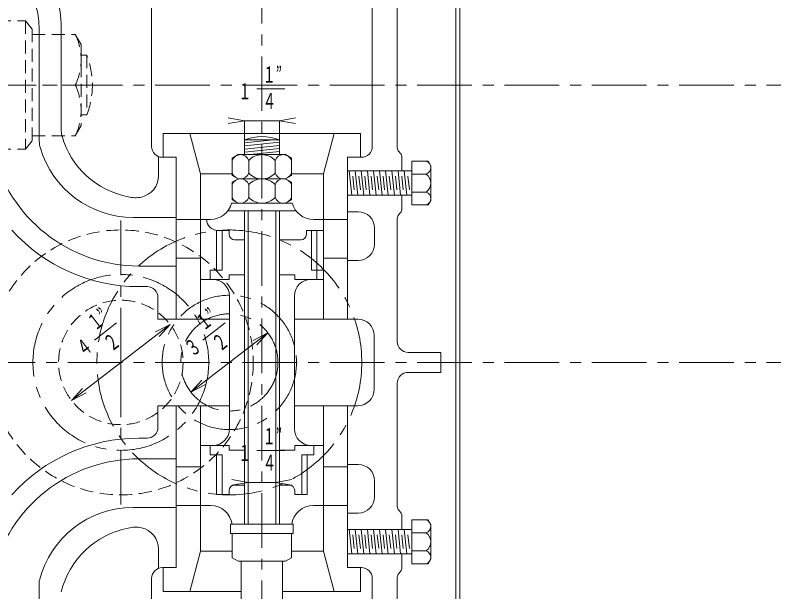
# Model space of a CAD drawing. Units: millimetres, scale not verified. Extents: x -5945 to 5945, y -4205 to 4205.
# Drawn here: x -492 to 203, y 2057 to 2585 of the extents above; entities that cross this region are included whole.
import ezdxf
from ezdxf.enums import TextEntityAlignment as Align

# ---------------------------------------------------------------- set-up
doc = ezdxf.new("R2010")
doc.units = ezdxf.units.MM
doc.header["$LTSCALE"] = 10
doc.linetypes.add('CHAIN1', pattern=[8, 5, -1, 1, -1])
doc.linetypes.add('DASHED1', pattern=[1.8, 1.2, -0.6])
for name, color, linetype, lineweight in [('0-0_0', 3, 'Continuous', 18), ('0-1_芯', 4, 'CHAIN1', 18), ('0-2_寸法', 2, 'Continuous', 18)]:
    doc.layers.add(name, color=color, linetype=linetype, lineweight=lineweight)
doc.styles.add('ＭＳ ゴシック', font='')
doc.styles.get('ＭＳ ゴシック').set_extended_font_data('MS Gothic')

msp = doc.modelspace()

# ---------------------------------------------------------------- linework, layer by layer
at = {"layer": '0-0_0'}
for p, q in [((-88.49, 2669.71), (-88.49, 2267.06)), ((-84.79, 2669.71), (-84.79, 2267.06)), ((-367.2, 2639.09), (-367.2, 2464.88)), ((-165.01, 2639.09), (-165.01, 2464.88)), ((-142.07, 2463.53), (-142.07, 2633.17)), ((-470.02, 2572.36), (-470.02, 2469.69)), ((-450.03, 2574.44), (-450.03, 2481.64)), ((-356.44, 2476.66), (-175.77, 2476.66)), ((-356.44, 2454.88), (-356.44, 2476.66)), ((-175.77, 2454.88), (-175.77, 2476.66)), ((-255.37, 2470.95), (-282.1, 2468.11)), ((-250.1, 2470.95), (-282.1, 2470.95)), ((-282.1, 2457.31), (-282.1, 2470.95)), ((-250.1, 2468.67), (-282.1, 2465.27)), ((-250.1, 2457.31), (-250.1, 2470.95)), ((-250.1, 2465.83), (-282.1, 2462.43)), ((-250.1, 2462.99), (-282.1, 2459.59)), ((-250.1, 2460.15), (-276.84, 2457.31)), ((-139.18, 2458.36), (-140.82, 2460.23)), ((-360.9, 2455.59), (-360.9, 2437.93)), ((-293.27, 2454.2), (-287.87, 2457.31)), ((-293.27, 2438.23), (-293.27, 2454.2)), ((-244.34, 2457.31), (-287.87, 2457.31)), ((-238.94, 2454.2), (-244.34, 2457.31)), ((-238.94, 2438.23), (-238.94, 2454.2)), ((-175.01, 2454.88), (-187.67, 2454.88)), ((-187.67, 2454.88), (-187.67, 2306.68)), ((-137.93, 2442.44), (-137.93, 2455.05)), ((-278.16, 2440.34), (-278.16, 2452.08)), ((-254.05, 2440.34), (-254.05, 2452.08)), ((-128.64, 2451.41), (-113.93, 2451.41)), ((-128.64, 2411.21), (-128.64, 2451.41)), ((-111.49, 2447.18), (-113.93, 2451.41)), ((-111.49, 2415.44), (-111.49, 2447.18)), ((-322.47, 2439.74), (-322.47, 2306.68)), ((-209.74, 2439.74), (-209.74, 2306.68)), ((-187.67, 2442.44), (-128.64, 2442.44)), ((-183.88, 2420.18), (-186.25, 2442.44)), ((-178.21, 2420.18), (-180.57, 2442.44)), ((-172.83, 2420.18), (-175.19, 2442.44)), ((-167.15, 2420.18), (-169.51, 2442.44)), ((-161.47, 2420.18), (-163.83, 2442.44)), ((-156.09, 2420.18), (-158.45, 2442.44)), ((-150.41, 2420.18), (-152.77, 2442.44)), ((-144.73, 2420.18), (-147.09, 2442.44)), ((-139.05, 2420.18), (-141.42, 2442.44)), ((-133.37, 2420.18), (-135.74, 2442.44)), ((-128.64, 2439.59), (-115.5, 2439.59)), ((-293.27, 2438.23), (-287.87, 2435.11)), ((-244.34, 2435.11), (-287.87, 2435.11)), ((-238.94, 2432), (-244.34, 2435.11)), ((-181.56, 2425.05), (-182.89, 2437.57)), ((-175.88, 2425.05), (-177.21, 2437.57)), ((-170.5, 2425.05), (-171.83, 2437.57)), ((-164.82, 2425.05), (-166.15, 2437.57)), ((-159.15, 2425.05), (-160.48, 2437.57)), ((-153.76, 2425.05), (-155.09, 2437.57)), ((-148.09, 2425.05), (-149.42, 2437.57)), ((-142.41, 2425.05), (-143.74, 2437.57)), ((-136.73, 2425.05), (-138.06, 2437.57)), ((-131.05, 2425.05), (-132.38, 2437.57)), ((-278.16, 2418.14), (-278.16, 2429.88)), ((-254.05, 2418.14), (-254.05, 2429.88)), ((-238.94, 2416.03), (-238.94, 2432)), ((-187.67, 2420.18), (-128.64, 2420.18)), ((-137.93, 2420.18), (-137.93, 2407.56)), ((-128.64, 2423.02), (-115.5, 2423.02)), ((-238.3, 2412.91), (-293.91, 2412.91)), ((-293.27, 2416.03), (-287.87, 2412.91)), ((-244.34, 2412.91), (-287.87, 2412.91)), ((-111.49, 2415.44), (-113.93, 2411.21)), ((-234.91, 2405.88), (-297.3, 2405.88)), ((-282.1, 2118.85), (-282.1, 2405.88)), ((-278.75, 2118.85), (-278.75, 2405.88)), ((-253.45, 2118.85), (-253.45, 2405.88)), ((-250.1, 2118.85), (-250.1, 2405.88)), ((-187.67, 2405.01), (-177.9, 2405.01)), ((-128.64, 2411.21), (-113.93, 2411.21)), ((-344.54, 2399.88), (-384.15, 2399.88)), ((-344.54, 2397.92), (-313.27, 2397.92)), ((-316.64, 2397.89), (-316.64, 2397.92)), ((-187.67, 2397.92), (-218.94, 2397.92)), ((-142.07, 2286.13), (-142.07, 2399.09)), ((-139.18, 2404.26), (-140.82, 2402.39)), ((-307.62, 2387.89), (-307.62, 2351.65)), ((-302.63, 2387.89), (-302.63, 2351.65)), ((-220.72, 2387.89), (-220.72, 2351.65)), ((-215.73, 2387.89), (-215.73, 2342.98)), ((-162.9, 2390.01), (-162.9, 2375.46)), ((-282.1, 2379.31), (-291.14, 2379.31)), ((-250.1, 2379.31), (-230.33, 2379.31)), ((-344.54, 2362.57), (-322.47, 2362.57)), ((-187.67, 2362.57), (-209.74, 2362.57)), ((-187.67, 2360.46), (-177.9, 2360.46)), ((-344.54, 2355.33), (-378.78, 2355.33)), ((-209.74, 2351.65), (-220.72, 2351.65)), ((-296.14, 2342.98), (-322.47, 2342.98)), ((-282.1, 2347.33), (-296.14, 2347.33)), ((-296.14, 2342.98), (-296.14, 2347.33)), ((-250.1, 2347.33), (-236.07, 2347.33)), ((-236.07, 2342.98), (-236.07, 2347.33)), ((-236.07, 2342.98), (-209.74, 2342.98)), ((-371.33, 2336.43), (-378.78, 2336.43)), ((-295.93, 2327.98), (-295.93, 2206.13)), ((-236.28, 2327.98), (-236.28, 2206.13)), ((-236.28, 2306.68), (-178.29, 2306.68)), ((-163.29, 2291.68), (-163.29, 2242.43)), ((-102.18, 2276.13), (-132.07, 2276.13)), ((-102.18, 2257.98), (-102.18, 2276.13)), ((-88.49, 1894.08), (-88.49, 2267.06)), ((-84.79, 1894.08), (-84.79, 2267.06)), ((-102.18, 2257.98), (-132.07, 2257.98)), ((-142.07, 2135.02), (-142.07, 2247.98)), ((-322.47, 2094.38), (-322.47, 2227.43)), ((-178.29, 2227.43), (-236.28, 2227.43)), ((-209.74, 2094.38), (-209.74, 2227.43)), ((-371.33, 2197.68), (-378.78, 2197.68)), ((-296.14, 2191.13), (-322.47, 2191.13)), ((-296.14, 2191.13), (-296.14, 2186.78)), ((-236.07, 2191.13), (-236.07, 2186.78)), ((-236.07, 2191.13), (-209.74, 2191.13)), ((-302.63, 2146.22), (-302.63, 2182.46)), ((-282.1, 2186.78), (-296.14, 2186.78)), ((-250.1, 2186.78), (-236.07, 2186.78)), ((-229.58, 2146.22), (-229.58, 2182.46)), ((-344.54, 2178.78), (-378.78, 2178.78)), ((-344.54, 2171.54), (-322.47, 2171.54)), ((-187.67, 2171.54), (-209.74, 2171.54)), ((-187.67, 2173.65), (-177.9, 2173.65)), ((-282.1, 2154.8), (-291.14, 2154.8)), ((-250.1, 2154.8), (-241.07, 2154.8)), ((-162.9, 2144.1), (-162.9, 2158.65)), ((-344.54, 2134.23), (-384.15, 2134.23)), ((-344.54, 2136.2), (-313.27, 2136.2)), ((-316.64, 2136.22), (-316.64, 2136.2)), ((-187.67, 2136.2), (-218.94, 2136.2)), ((-215.57, 2136.22), (-215.57, 2136.2)), ((-187.67, 2129.1), (-177.9, 2129.1)), ((-139.18, 2129.85), (-140.82, 2131.72)), ((-137.93, 2113.93), (-137.93, 2126.55)), ((-128.64, 2122.9), (-113.93, 2122.9)), ((-128.64, 2122.9), (-128.64, 2082.7)), ((-111.49, 2118.67), (-113.93, 2122.9)), ((-237.49, 2118.85), (-294.72, 2118.85)), ((-237.49, 2110.52), (-237.49, 2118.85)), ((-187.67, 2113.93), (-128.64, 2113.93)), ((-183.88, 2091.67), (-186.25, 2113.93)), ((-178.21, 2091.67), (-180.57, 2113.93)), ((-172.83, 2091.67), (-175.19, 2113.93)), ((-167.15, 2091.67), (-169.51, 2113.93)), ((-161.47, 2091.67), (-163.83, 2113.93)), ((-156.09, 2091.67), (-158.45, 2113.93)), ((-150.41, 2091.67), (-152.77, 2113.93)), ((-144.73, 2091.67), (-147.09, 2113.93)), ((-139.05, 2091.67), (-141.42, 2113.93)), ((-133.37, 2091.67), (-135.74, 2113.93)), ((-111.49, 2118.67), (-111.49, 2086.93)), ((-293.27, 2088.22), (-293.27, 2110.52)), ((-238.94, 2088.22), (-238.94, 2110.52)), ((-181.56, 2096.54), (-182.89, 2109.06)), ((-175.88, 2096.54), (-177.21, 2109.06)), ((-170.5, 2096.54), (-171.83, 2109.06)), ((-164.82, 2096.54), (-166.15, 2109.06)), ((-159.15, 2096.54), (-160.48, 2109.06)), ((-153.76, 2096.54), (-155.09, 2109.06)), ((-148.09, 2096.54), (-149.42, 2109.06)), ((-142.41, 2096.54), (-143.74, 2109.06)), ((-136.73, 2096.54), (-138.06, 2109.06)), ((-131.05, 2096.54), (-132.38, 2109.06)), ((-128.64, 2111.09), (-115.5, 2111.09)), ((-360.9, 2078.53), (-360.9, 2096.19)), ((-128.64, 2094.52), (-115.5, 2094.52)), ((-293.27, 2088.22), (-287.87, 2085.1)), ((-285.1, 1719.55), (-285.1, 2085.1)), ((-247.1, 1724.15), (-247.1, 2085.1)), ((-187.67, 2091.67), (-128.64, 2091.67)), ((-137.93, 2091.67), (-137.93, 2079.06)), ((-111.49, 2086.93), (-113.93, 2082.7)), ((-356.44, 2079.23), (-356.44, 2057.45)), ((-175.77, 2079.23), (-175.77, 2057.45)), ((-128.64, 2082.7), (-113.93, 2082.7)), ((-139.18, 2075.75), (-140.82, 2073.89)), ((-470.02, 1959.67), (-470.02, 2066.34)), ((-367.2, 1927.85), (-367.2, 2069.23)), ((-165.01, 1927.85), (-165.01, 2069.23)), ((-142.07, 1927.85), (-142.07, 2070.58)), ((-356.44, 2057.45), (-285.1, 2057.45)), ((-175.77, 2057.45), (-247.1, 2057.45))]:
    msp.add_line(p, q, dxfattribs=at)
at = {"layer": '0-0_0', "color": 1, "linetype": 'DASHED1'}
for p, q in [((-508.07, 2579.92), (-482.59, 2579.92)), ((-482.59, 2579.92), (-482.59, 2462.19)), ((-482.59, 2579.92), (-476.52, 2572.21)), ((-476.52, 2572.21), (-476.52, 2469.91)), ((-476.52, 2567.45), (-437.02, 2567.45)), ((-437.02, 2567.45), (-431.7, 2558.23)), ((-431.7, 2558.23), (-431.7, 2483.88)), ((-431.7, 2548.38), (-426.43, 2548.38)), ((-426.43, 2548.38), (-426.43, 2493.73)), ((-437.02, 2521.06), (-476.52, 2521.06)), ((-431.7, 2493.73), (-426.43, 2493.73)), ((-437.02, 2474.67), (-431.7, 2483.88)), ((-476.52, 2474.67), (-437.02, 2474.67)), ((-482.59, 2462.19), (-476.52, 2469.91)), ((-508.07, 2462.19), (-482.59, 2462.19))]:
    msp.add_line(p, q, dxfattribs=at)
at = {"layer": '0-0_0'}
for points in [[(-332.17, 2476.66), (-322.47, 2439.74), (-293.27, 2439.74)], [(-200.03, 2476.66), (-209.74, 2439.74), (-238.94, 2439.74)], [(-357.2, 2454.88), (-344.54, 2454.88), (-344.54, 2306.68)], [(-293.27, 2416.03), (-293.27, 2432), (-287.87, 2435.11)], [(-238.94, 2438.23), (-244.34, 2435.11), (-287.87, 2435.11)], [(-238.94, 2416.03), (-244.34, 2412.91), (-287.87, 2412.91)], [(-296.14, 2384.31), (-296.14, 2387.89), (-306.64, 2387.89)], [(-225.33, 2384.31), (-225.33, 2387.89), (-209.74, 2387.89)], [(-313.61, 2342.98), (-313.61, 2351.65), (-302.63, 2351.65)], [(-361.33, 2326.43), (-361.33, 2306.68), (-295.93, 2306.68)], [(-361.33, 2207.68), (-361.33, 2227.43), (-295.93, 2227.43)], [(-357.2, 2079.23), (-344.54, 2079.23), (-344.54, 2227.43)], [(-175.01, 2079.23), (-187.67, 2079.23), (-187.67, 2227.43)], [(-313.61, 2191.13), (-313.61, 2182.46), (-302.63, 2182.46)], [(-218.6, 2191.13), (-218.6, 2182.46), (-229.58, 2182.46)], [(-296.14, 2149.8), (-296.14, 2146.22), (-307.62, 2146.22), (-307.62, 2182.46)], [(-236.07, 2149.8), (-236.07, 2146.22), (-224.59, 2146.22), (-224.59, 2182.46)], [(-237.49, 2110.52), (-294.72, 2110.52), (-294.72, 2118.85)], [(-332.17, 2057.45), (-322.47, 2094.38), (-293.27, 2094.38)], [(-200.03, 2057.45), (-209.74, 2094.38), (-238.94, 2094.38)], [(-238.94, 2088.22), (-244.34, 2085.1), (-287.87, 2085.1)]]:
    msp.add_lwpolyline(points, dxfattribs=at)
at = {"layer": '0-0_0', "color": 1, "linetype": 'DASHED1'}
for radius in [121.28, 57]:
    msp.add_circle((-395.32, 2267.06), radius, dxfattribs=at)
at = {"layer": '0-0_0'}
for centre, radius, start, end in [((-544.63, 2572.36), 74.61, 0, 86.16429), ((-544.63, 2574.44), 94.6, 0, 32.97271), ((-395.71, 2482.87), 54.33, 181.30252, 185.25669), ((-429.9, 2479.73), 20, 185.25669, 195.82835), ((-373.97, 2495.59), 78.14, 195.82835, 259.25432), ((-450.02, 2469.69), 20, 180, 198.39855), ((-266.1, 2428.9), 44.99, 69.16721, 110.83279), ((-378.78, 2493.02), 137.69, 193.38654, 270), ((-384.15, 2488.32), 88.44, 196.38455, 270), ((-357.2, 2464.88), 10, 180, 270), ((-175.01, 2464.88), 10, 270, 0), ((-137.07, 2463.53), 5, 180, 221.36388), ((-285.71, 2449.24), 8.07, 20.61975, 159.38025), ((-266.1, 2440.81), 16.5, 43.08888, 136.91112), ((-246.5, 2449.24), 8.07, 20.61975, 159.38025), ((-142.93, 2455.05), 5, 0, 41.36388), ((-117.85, 2445.5), 6.36, 291.6685, 68.3315), ((-285.71, 2443.18), 8.07, 200.61975, 339.38025), ((-266.1, 2451.62), 16.5, 223.08888, 316.91112), ((-246.5, 2443.18), 8.07, 200.61975, 339.38025), ((-122.05, 2431.31), 10.56, 308.35129, 51.64871), ((-380.9, 2437.93), 20, 283.01255, 0), ((-285.71, 2427.04), 8.07, 20.61975, 159.38025), ((-266.1, 2418.61), 16.5, 43.08888, 136.91112), ((-246.5, 2427.04), 8.07, 20.61975, 159.38025), ((-381.75, 2441.62), 23.79, 253.43458, 283.01255), ((-117.85, 2417.12), 6.36, 291.6685, 68.3315), ((-313.27, 2417.92), 20, 270, 345.50433), ((-285.71, 2420.98), 8.07, 200.61975, 339.38025), ((-266.1, 2429.41), 16.5, 223.08888, 316.91112), ((-246.5, 2420.98), 8.07, 200.61975, 339.38025), ((-218.94, 2417.92), 20, 194.49567, 270), ((-177.9, 2390.01), 15, 0, 90), ((-142.93, 2407.56), 5, 318.63612, 0), ((-306.64, 2397.89), 10, 180, 270), ((-137.07, 2399.09), 5, 138.63612, 180), ((-378.78, 2493.02), 156.59, 222.02527, 270), ((-291.14, 2384.31), 5, 180, 270), ((-230.33, 2384.31), 5, 270, 0), ((-177.9, 2375.46), 15, 270, 0), ((-310.93, 2327.98), 15, 360, 90), ((-221.28, 2327.98), 15, 90, 180), ((-371.33, 2326.43), 10, 0, 90), ((-178.29, 2291.68), 15, 0, 90), ((-132.07, 2286.13), 10, 180, 270), ((-132.07, 2247.98), 10, 90, 180), ((-178.29, 2242.43), 15, 270, 0), ((-371.33, 2207.68), 10, 270, 0), ((-310.93, 2206.13), 15, 270, 0), ((-221.28, 2206.13), 15, 180, 270), ((-378.78, 2041.09), 156.59, 90, 137.97473), ((-378.78, 2041.09), 137.69, 90, 166.81305), ((-177.9, 2158.65), 15, 0, 90), ((-291.14, 2149.8), 5, 90, 180), ((-241.07, 2149.8), 5, 0, 90), ((-177.9, 2144.1), 15, 270, 0), ((-384.15, 2045.79), 88.44, 90, 165.74483), ((-313.27, 2116.2), 20, 7.61404, 90), ((-218.94, 2116.2), 20, 90, 172.38596), ((-137.07, 2135.02), 5, 180, 221.36388), ((-142.93, 2126.55), 5, 0, 41.36388), ((-117.85, 2116.99), 6.36, 291.6685, 68.3315), ((-373.97, 2038.53), 78.14, 100.74568, 166.32242), ((-381.75, 2092.49), 23.79, 76.98745, 106.56542), ((-380.9, 2096.19), 20, 360, 76.98745), ((-122.05, 2102.8), 10.56, 308.35129, 51.64871), ((-117.85, 2088.61), 6.36, 291.6685, 68.3315), ((-357.2, 2069.23), 10, 90, 180), ((-175.01, 2069.23), 10, 0, 90), ((-142.93, 2079.06), 5, 318.63612, 0), ((-137.07, 2070.58), 5, 138.63612, 180), ((-465.02, 2066.34), 5, 165.74483, 180)]:
    msp.add_arc(centre, radius, start, end, dxfattribs=at)
at = {"layer": '0-0_0', "color": 1, "linetype": 'DASHED1'}
for centre, radius, start, end in [((-484.92, 2544.25), 53.22, 334.16265, 25.83735), ((-498.23, 2521.06), 76.83, 339.16721, 20.83279), ((-484.92, 2497.86), 53.22, 334.16265, 25.83735)]:
    msp.add_arc(centre, radius, start, end, dxfattribs=at)
at = {"layer": '0-1_芯'}
for p, q in [((-266.1, -3262.7), (-266.1, 3085.49)), ((-3323.77, 2521.06), (3217.37, 2521.06)), ((-395.32, 2267.06), (-395.32, 2399.87)), ((-3323.77, 2267.06), (3217.37, 2267.06)), ((-395.32, 2267.06), (-395.32, 2134.24))]:
    msp.add_line(p, q, dxfattribs=at)
for centre, radius in [((-295.93, 2267.06), 121.28), ((-395.32, 2267.06), 80.51), ((-295.93, 2267.06), 61.5), ((-295.93, 2267.06), 44.5)]:
    msp.add_circle(centre, radius, dxfattribs=at)
at = {"layer": '0-2_寸法'}
for p, q in [((-270.74, 2517.47), (-245.09, 2517.47)), ((-282.1, 2488.37), (-296.88, 2485.76)), ((-282.1, 2470.95), (-282.1, 2488.37)), ((-250.1, 2488.37), (-235.33, 2490.97)), ((-250.1, 2488.37), (-235.33, 2485.76)), ((-250.1, 2470.95), (-250.1, 2488.37)), ((-350.19, 2301.88), (-440.44, 2232.23)), ((-419.59, 2287.55), (-399.29, 2303.22)), ((-350.19, 2301.88), (-363.48, 2294.92)), ((-350.19, 2301.88), (-360.3, 2290.8)), ((-320.21, 2287.55), (-299.9, 2303.22)), ((-260.7, 2294.25), (-331.16, 2239.87)), ((-260.7, 2294.25), (-273.99, 2287.28)), ((-260.7, 2294.25), (-270.81, 2283.16)), ((-331.16, 2239.87), (-321.06, 2250.95)), ((-331.16, 2239.87), (-317.87, 2246.83)), ((-440.44, 2232.23), (-430.34, 2243.32)), ((-440.44, 2232.23), (-427.15, 2239.19)), ((-270.74, 2186.32), (-245.09, 2186.32)), ((-278.75, 2157.22), (-293.53, 2154.61)), ((-253.45, 2157.22), (-238.68, 2159.82)), ((-253.45, 2157.22), (-238.68, 2154.61))]:
    msp.add_line(p, q, dxfattribs=at)
for points in [[(-250.1, 2488.37), (-282.1, 2488.37), (-296.88, 2490.97)], [(-253.45, 2157.22), (-278.75, 2157.22), (-293.53, 2159.82)]]:
    msp.add_lwpolyline(points, dxfattribs=at)

# ---------------------------------------------------------------- texts
at = {"layer": '0-2_寸法', "style": 'ＭＳ ゴシック', "width": 0.6}
for s, p in [('１”', (-265.42, 2518.97)), ('１', (-287.75, 2503.66)), ('４', (-265.26, 2494.58)), ('１”', (-265.42, 2187.81)), ('１', (-287.75, 2172.5)), ('４', (-265.26, 2163.42))]:
    msp.add_text(s, height=14.66, dxfattribs=at).set_placement(p, align=Align.BOTTOM_LEFT)
for s, p in [('１”', (-416.3, 2291.98)), ('１”', (-316.91, 2291.98)), ('４', (-426.5, 2268.1)), ('２', (-401.27, 2272.77)), ('３', (-327.12, 2268.1)), ('２', (-301.88, 2272.77))]:
    msp.add_text(s, height=14.66, rotation=37.662, dxfattribs=at).set_placement(p, align=Align.BOTTOM_LEFT)

doc.saveas('drawing.dxf')
